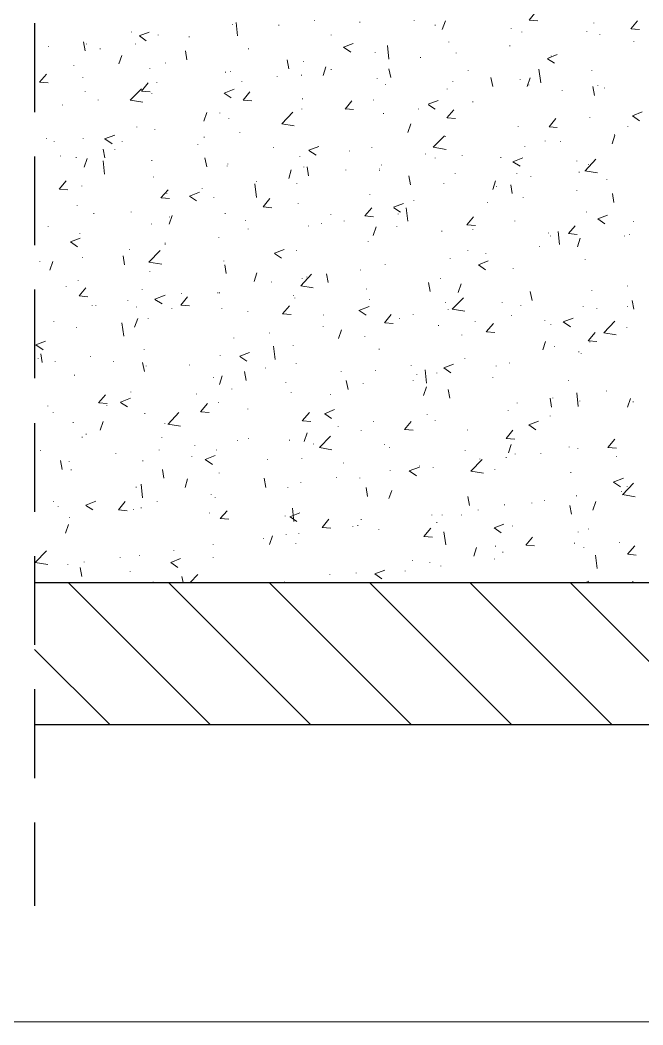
# Model space of a CAD drawing. Header units: millimetres. Extents: x 0.3 to 47.5, y 0.1 to 28.
# Drawn here: x 14.701 to 16.082, y 0.116 to 2.343 of the extents above; entities that cross this region are included whole.
import ezdxf

# ---------------------------------------------------------------- set-up
doc = ezdxf.new("R2010")
doc.units = ezdxf.units.MM
doc.layers.add('PDF _Geometria', color=7, linetype='Continuous')

msp = doc.modelspace()

# ---------------------------------------------------------------- linework, layer by layer
at = {"layer": 'PDF _Geometria', "lineweight": 25}
msp.add_lwpolyline([(0.2517, 27.9682), (47.4858, 27.9682), (47.485, 0.1366), (0.2517, 0.1157)], close=True, dxfattribs=at)
at = {"layer": 'PDF _Geometria', "lineweight": 9}
for points in [[(15.8492, 2.3416), (15.83, 2.3432), (15.845, 2.3616)], [(15.3542, 2.3416), (15.3542, 2.3424)], [(15.4542, 2.3382), (15.4542, 2.3391)], [(15.575, 2.3416), (15.575, 2.3424)], [(15.6375, 2.3224), (15.6442, 2.3416)], [(16.0558, 2.3241), (16.0708, 2.3416)], [(14.9483, 2.3166), (14.9483, 2.3174)], [(15.1717, 2.3332), (15.1717, 2.3341)], [(15.1833, 2.3082), (15.18, 2.3382)], [(15.275, 2.3316), (15.275, 2.3324)], [(15.6217, 2.3316), (15.6217, 2.3324)], [(15.79, 2.3241), (15.79, 2.3249)], [(15.8142, 2.3166), (15.8142, 2.3174)], [(15.9583, 2.3174), (15.9583, 2.3182)], [(15.9733, 2.3366), (15.9733, 2.3374)], [(16.0567, 2.3241), (16.075, 2.3224)], [(16.065, 2.3224), (16.065, 2.3232)], [(14.845, 2.2749), (14.8417, 2.2949)], [(14.965, 2.3082), (14.9875, 2.3166)], [(14.9658, 2.3082), (14.9808, 2.2974)], [(15.0075, 2.3099), (15.0075, 2.3107)], [(15.0758, 2.3057), (15.0758, 2.3066)], [(15.3908, 2.3099), (15.3908, 2.3107)], [(15.6517, 2.2941), (15.6517, 2.2949)], [(15.9867, 2.3116), (15.9867, 2.3124)], [(16.0625, 2.2949), (16.0625, 2.2957)], [(14.7642, 2.2849), (14.7642, 2.2857)], [(14.8483, 2.2899), (14.8483, 2.2907)], [(14.8783, 2.2791), (14.8783, 2.2799)], [(14.9567, 2.2899), (14.9567, 2.2907)], [(15.0708, 2.2549), (15.0675, 2.2749)], [(15.2075, 2.2791), (15.2075, 2.2799)], [(15.4342, 2.2724), (15.4183, 2.2832), (15.44, 2.2916)], [(15.5192, 2.2566), (15.5158, 2.2866)], [(15.7875, 2.2857), (15.7875, 2.2866)], [(14.92, 2.2466), (14.9267, 2.2649)], [(15.2967, 2.2349), (15.2933, 2.2549)], [(15.3292, 2.2507), (15.3292, 2.2516)], [(15.4883, 2.2707), (15.4883, 2.2716)], [(15.5892, 2.2599), (15.5892, 2.2607)], [(15.6683, 2.2699), (15.6683, 2.2707)], [(15.8708, 2.2582), (15.8925, 2.2666)], [(15.8708, 2.2574), (15.8867, 2.2474)], [(15.8792, 2.2632), (15.8792, 2.2641)], [(14.82, 2.2416), (14.82, 2.2424)], [(14.9883, 2.2349), (14.9883, 2.2357)], [(15.0233, 2.2474), (15.0233, 2.2482)], [(15.1567, 2.2274), (15.1567, 2.2282)], [(15.1675, 2.2282), (15.1675, 2.2291)], [(15.3733, 2.2207), (15.3792, 2.2399)], [(15.3908, 2.2332), (15.3908, 2.2341)], [(15.5233, 2.2157), (15.5192, 2.2349)], [(15.695, 2.2316), (15.695, 2.2324)], [(15.8558, 2.2041), (15.8517, 2.2341)], [(15.9692, 2.2316), (15.9692, 2.2324)], [(14.7633, 2.2041), (14.7442, 2.2057), (14.7592, 2.2232)], [(14.84, 2.2157), (14.84, 2.2166)], [(15.0042, 2.2049), (15.0042, 2.2057)], [(15.1925, 2.2074), (15.1925, 2.2082)], [(15.2708, 2.2174), (15.2708, 2.2182)], [(15.325, 2.2207), (15.325, 2.2216)], [(15.4933, 2.2132), (15.4933, 2.2141)], [(15.6608, 2.2066), (15.6608, 2.2074)], [(15.7492, 2.1957), (15.745, 2.2157)], [(15.81, 2.2116), (15.81, 2.2124)], [(15.8258, 2.1957), (15.8325, 2.2149)], [(14.845, 2.1849), (14.845, 2.1857)], [(14.9733, 2.1616), (14.945, 2.1657), (14.97, 2.1907)], [(14.9892, 2.1841), (14.97, 2.1857), (14.985, 2.2041)], [(15.1692, 2.1707), (15.1533, 2.1816), (15.1758, 2.1899)], [(15.215, 2.1641), (15.1958, 2.1657), (15.2108, 2.1841)], [(15.5117, 2.1999), (15.5117, 2.2007)], [(15.6483, 2.1899), (15.6483, 2.1907)], [(15.8292, 2.1991), (15.8292, 2.1999)], [(15.9033, 2.1874), (15.9033, 2.1882)], [(15.975, 2.1757), (15.9717, 2.1957)], [(15.9825, 2.1982), (15.9825, 2.1991)], [(15.9975, 2.1924), (15.9975, 2.1932)], [(14.8742, 2.1657), (14.8742, 2.1666)], [(14.9933, 2.1807), (14.9933, 2.1816)], [(15.3275, 2.1682), (15.3275, 2.1691)], [(15.4217, 2.1457), (15.4367, 2.1641)], [(15.485, 2.1657), (15.485, 2.1666)], [(15.6058, 2.1566), (15.6283, 2.1649)], [(15.705, 2.1616), (15.705, 2.1624)], [(14.795, 2.1549), (14.795, 2.1557)], [(15.3092, 2.1091), (15.2817, 2.1132), (15.3058, 2.1391)], [(15.3258, 2.1457), (15.3258, 2.1466)], [(15.4225, 2.1466), (15.4408, 2.1449)], [(15.585, 2.1457), (15.585, 2.1466)], [(15.6067, 2.1557), (15.6217, 2.1457)], [(15.6475, 2.1266), (15.6633, 2.1441)], [(16.075, 2.1199), (16.0592, 2.1307), (16.0808, 2.1399)], [(15.1083, 2.1191), (15.115, 2.1382)], [(15.1442, 2.1366), (15.1442, 2.1374)], [(15.1642, 2.1241), (15.1642, 2.1249)], [(15.5067, 2.1357), (15.5067, 2.1366)], [(15.6483, 2.1266), (15.6667, 2.1249)], [(15.8925, 2.1049), (15.8742, 2.1066), (15.8892, 2.1249)], [(15.965, 2.1274), (15.965, 2.1282)], [(14.96, 2.1057), (14.96, 2.1066)], [(15, 2.0999), (15, 2.1007)], [(15.1883, 2.0932), (15.1883, 2.0941)], [(15.3075, 2.1091), (15.3075, 2.1099)], [(15.5608, 2.0941), (15.5675, 2.1132)], [(15.8058, 2.1066), (15.8058, 2.1074)], [(16.0492, 2.1066), (16.0492, 2.1074)], [(14.7592, 2.0807), (14.7592, 2.0816)], [(14.7767, 2.0741), (14.7767, 2.0749)], [(14.8408, 2.0799), (14.8408, 2.0807)], [(14.8883, 2.0799), (14.9108, 2.0882)], [(14.8892, 2.0799), (14.905, 2.0691)], [(14.9275, 2.0741), (14.9275, 2.0749)], [(15.1092, 2.0832), (15.1092, 2.0841)], [(15.6458, 2.0566), (15.6175, 2.0616), (15.6425, 2.0866)], [(15.6442, 2.0849), (15.6442, 2.0857)], [(15.8658, 2.0749), (15.8658, 2.0757)], [(15.9, 2.0741), (15.9, 2.0749)], [(16.0142, 2.0691), (16.02, 2.0882)], [(16.0192, 2.0891), (16.0192, 2.0899)], [(14.8892, 2.0382), (14.885, 2.0574)], [(14.9108, 2.0566), (14.9108, 2.0574)], [(15.095, 2.0666), (15.095, 2.0674)], [(15.2633, 2.0599), (15.2633, 2.0607)], [(15.3417, 2.0549), (15.3633, 2.0632)], [(15.3417, 2.0541), (15.3575, 2.0441)], [(15.4317, 2.0524), (15.4317, 2.0532)], [(15.4808, 2.0607), (15.4808, 2.0616)], [(15.8208, 2.0632), (15.8208, 2.0641)], [(14.7908, 2.0416), (14.7908, 2.0424)], [(14.825, 2.0382), (14.825, 2.0391)], [(14.8433, 2.0174), (14.85, 2.0366)], [(14.8883, 2.0016), (14.885, 2.0316)], [(14.9933, 2.0316), (14.9933, 2.0324)], [(15.115, 2.0182), (15.1108, 2.0382)], [(15.3217, 2.0407), (15.3217, 2.0416)], [(15.6, 2.0457), (15.6, 2.0466)], [(15.6217, 2.0374), (15.6217, 2.0382)], [(15.6817, 2.0432), (15.6817, 2.0441)], [(15.7675, 2.0382), (15.7675, 2.0391)], [(15.81, 2.0191), (15.7942, 2.0291), (15.8158, 2.0382)], [(15.9358, 2.0307), (15.9358, 2.0316)], [(15.9542, 2.0091), (15.9783, 2.0349)], [(15.16, 2.0191), (15.16, 2.0199)], [(15.1617, 2.0241), (15.1617, 2.0249)], [(15.2967, 1.9924), (15.3025, 2.0116)], [(15.33, 2.0174), (15.33, 2.0182)], [(15.3408, 1.9982), (15.3375, 2.0182)], [(15.4233, 2.0107), (15.4233, 2.0116)], [(15.4983, 2.0124), (15.4983, 2.0132)], [(15.4983, 2.0099), (15.4983, 2.0107)], [(15.5025, 2.0216), (15.5025, 2.0224)], [(15.9408, 2.0057), (15.9408, 2.0066)], [(15.9533, 2.0091), (15.9817, 2.0049)], [(15.9617, 2.0224), (15.9617, 2.0232)], [(14.7875, 1.9682), (14.8033, 1.9866)], [(14.9967, 1.9949), (14.9967, 1.9957)], [(15.225, 1.9849), (15.225, 1.9857)], [(15.5667, 1.9782), (15.5633, 1.9982)], [(15.6658, 2.0032), (15.6658, 2.0041)], [(15.7492, 1.9674), (15.7558, 1.9866)], [(15.8025, 2.0024), (15.8025, 2.0032)], [(15.8342, 1.9957), (15.8342, 1.9966)], [(16.0025, 1.9891), (16.0025, 1.9899)], [(14.7883, 1.9682), (14.8067, 1.9666)], [(14.8375, 1.9749), (14.8375, 1.9757)], [(15.0133, 1.9491), (15.0292, 1.9666)], [(15.0925, 1.9424), (15.0767, 1.9532), (15.0992, 1.9616)], [(15.105, 1.9691), (15.105, 1.9699)], [(15.225, 1.9499), (15.2217, 1.9799)], [(15.315, 1.9807), (15.315, 1.9816)], [(15.6408, 1.9799), (15.6408, 1.9807)], [(15.7575, 1.9741), (15.7575, 1.9749)], [(15.7925, 1.9591), (15.7892, 1.9782)], [(15.9358, 1.9649), (15.9358, 1.9657)], [(15.0142, 1.9491), (15.0325, 1.9474)], [(15.0267, 1.9591), (15.0267, 1.9599)], [(15.1308, 1.9491), (15.1308, 1.9499)], [(15.2592, 1.9274), (15.24, 1.9291), (15.255, 1.9474)], [(15.4767, 1.9566), (15.4767, 1.9574)], [(15.5742, 1.9432), (15.5742, 1.9441)], [(15.7375, 1.9391), (15.7375, 1.9399)], [(15.8167, 1.9499), (15.8167, 1.9507)], [(16.0183, 1.9391), (16.015, 1.9591)], [(14.8275, 1.9324), (14.8275, 1.9332)], [(14.9475, 1.9174), (14.9475, 1.9182)], [(15.3175, 1.9357), (15.3175, 1.9366)], [(15.485, 1.9074), (15.4658, 1.9091), (15.4808, 1.9274)], [(15.5292, 1.9282), (15.5517, 1.9366)], [(15.53, 1.9274), (15.545, 1.9174)], [(15.5608, 1.8974), (15.5575, 1.9274)], [(15.9575, 1.9174), (15.9575, 1.9182)], [(14.8642, 1.9141), (14.8642, 1.9149)], [(15.0317, 1.8907), (15.0383, 1.9099)], [(15.0325, 1.9066), (15.0325, 1.9074)], [(15.1558, 1.9141), (15.1558, 1.9149)], [(15.2008, 1.8991), (15.2008, 1.8999)], [(15.39, 1.9116), (15.39, 1.9124)], [(15.42, 1.8974), (15.42, 1.8982)], [(15.5392, 1.9132), (15.5392, 1.9141)], [(15.7108, 1.8882), (15.6917, 1.8891), (15.7067, 1.9074)], [(15.7983, 1.8974), (15.7983, 1.8982)], [(15.9983, 1.8916), (15.9825, 1.9024), (16.0042, 1.9107)], [(16.0617, 1.8957), (16.0617, 1.8966)], [(14.7633, 1.8857), (14.7633, 1.8866)], [(14.9925, 1.8907), (14.9925, 1.8916)], [(15.2067, 1.8799), (15.2067, 1.8807)], [(15.3408, 1.8866), (15.3408, 1.8874)], [(15.3692, 1.8924), (15.3692, 1.8932)], [(15.4842, 1.8657), (15.4908, 1.8849)], [(15.5367, 1.8849), (15.5367, 1.8857)], [(15.6367, 1.8749), (15.6367, 1.8757)], [(15.705, 1.8782), (15.705, 1.8791)], [(15.8733, 1.8707), (15.8733, 1.8716)], [(15.8975, 1.8457), (15.8942, 1.8749)], [(15.9367, 1.8682), (15.9175, 1.8699), (15.9325, 1.8874)], [(14.8283, 1.8407), (14.8125, 1.8516), (14.8342, 1.8599)], [(14.8333, 1.8699), (14.8333, 1.8707)], [(15.0225, 1.8482), (15.0225, 1.8491)], [(15.1417, 1.8607), (15.1417, 1.8616)], [(15.4733, 1.8516), (15.4733, 1.8524)], [(15.8775, 1.8641), (15.8775, 1.8649)], [(15.9375, 1.8407), (15.9433, 1.8599)], [(16.0417, 1.8641), (16.0417, 1.8649)], [(16.0525, 1.8674), (16.0525, 1.8682)], [(14.9433, 1.8349), (14.9433, 1.8357)], [(15.015, 1.8024), (14.9867, 1.8066), (15.0117, 1.8324)], [(15.0225, 1.8449), (15.0225, 1.8457)], [(15.265, 1.8266), (15.2867, 1.8349)], [(15.3142, 1.8316), (15.3142, 1.8324)], [(15.6942, 1.8324), (15.6942, 1.8332)], [(15.8533, 1.8407), (15.8533, 1.8416)], [(14.745, 1.8082), (14.745, 1.8091)], [(14.7667, 1.7891), (14.7733, 1.8082)], [(14.8392, 1.8166), (14.8392, 1.8174)], [(14.9325, 1.8007), (14.9292, 1.8207)], [(15.1525, 1.8091), (15.1525, 1.8099)], [(15.265, 1.8257), (15.2808, 1.8157)], [(15.655, 1.8149), (15.655, 1.8157)], [(15.7333, 1.7899), (15.7175, 1.8007), (15.7392, 1.8099)], [(15.7342, 1.8249), (15.7342, 1.8257)], [(15.9542, 1.8124), (15.9542, 1.8132)], [(14.9883, 1.7857), (14.9883, 1.7866)], [(15.1583, 1.7816), (15.155, 1.8007)], [(15.22, 1.7641), (15.2258, 1.7832)], [(15.4558, 1.7891), (15.4558, 1.7899)], [(15.5108, 1.8007), (15.5108, 1.8016)], [(15.795, 1.7924), (15.795, 1.7932)], [(14.83, 1.7649), (14.83, 1.7657)], [(15.2583, 1.7624), (15.2583, 1.7632)], [(15.3508, 1.7499), (15.3233, 1.7541), (15.3475, 1.7799)], [(15.3267, 1.7699), (15.3267, 1.7707)], [(15.3367, 1.7732), (15.3367, 1.7741)], [(15.3842, 1.7616), (15.3808, 1.7807)], [(15.6108, 1.7416), (15.6067, 1.7616)], [(15.6333, 1.7699), (15.6333, 1.7707)], [(14.8033, 1.7524), (14.8033, 1.7532)], [(14.8508, 1.7299), (14.8317, 1.7316), (14.8467, 1.7499)], [(14.9717, 1.7457), (14.9717, 1.7466)], [(15.1392, 1.7382), (15.1392, 1.7391)], [(15.1433, 1.7382), (15.1433, 1.7391)], [(15.4692, 1.7466), (15.4692, 1.7474)], [(15.6725, 1.7391), (15.6792, 1.7582)], [(15.8367, 1.7216), (15.8325, 1.7416)], [(15.9692, 1.7432), (15.9692, 1.7441)], [(16.0483, 1.7532), (16.0483, 1.7541)], [(14.94, 1.7207), (14.94, 1.7216)], [(15, 1.7249), (15.0225, 1.7332)], [(15, 1.7241), (15.0158, 1.7141)], [(15.0767, 1.7099), (15.0575, 1.7116), (15.0725, 1.7299)], [(15.0592, 1.7366), (15.0592, 1.7374)], [(15.3075, 1.7316), (15.3075, 1.7324)], [(15.31, 1.7266), (15.31, 1.7274)], [(15.4758, 1.7241), (15.4758, 1.7249)], [(15.6442, 1.7174), (15.6442, 1.7182)], [(15.6875, 1.6982), (15.6592, 1.7024), (15.6842, 1.7274)], [(15.77, 1.7166), (15.77, 1.7174)], [(16.0625, 1.7024), (16.0583, 1.7216)], [(14.8608, 1.7107), (14.8608, 1.7116)], [(14.8692, 1.7107), (14.8692, 1.7116)], [(14.9592, 1.7066), (14.9592, 1.7074)], [(15.0375, 1.7032), (15.0375, 1.7041)], [(15.1483, 1.7041), (15.1483, 1.7049)], [(15.2058, 1.6966), (15.2058, 1.6974)], [(15.3025, 1.6907), (15.2833, 1.6924), (15.2983, 1.7099)], [(15.4525, 1.6991), (15.475, 1.7082)], [(15.4533, 1.6991), (15.4683, 1.6891)], [(15.6508, 1.7007), (15.6508, 1.7016)], [(15.8117, 1.7099), (15.8117, 1.7107)], [(15.95, 1.7074), (15.95, 1.7082)], [(15.98, 1.7032), (15.98, 1.7041)], [(16.0483, 1.7074), (16.0483, 1.7082)], [(14.7758, 1.6749), (14.7758, 1.6757)], [(14.9308, 1.6424), (14.9267, 1.6724)], [(14.955, 1.6624), (14.9617, 1.6816)], [(14.985, 1.6807), (14.985, 1.6816)], [(15.3742, 1.6891), (15.3742, 1.6899)], [(15.5092, 1.6724), (15.5242, 1.6907)], [(15.51, 1.6724), (15.5283, 1.6707)], [(15.5425, 1.6816), (15.5425, 1.6824)], [(15.5725, 1.6907), (15.5725, 1.6916)], [(15.71, 1.6749), (15.71, 1.6757)], [(15.735, 1.6524), (15.7508, 1.6707)], [(15.7908, 1.6874), (15.7908, 1.6882)], [(15.865, 1.6766), (15.865, 1.6774)], [(15.9217, 1.6632), (15.9058, 1.6741), (15.9275, 1.6824)], [(16.0233, 1.6457), (15.9958, 1.6499), (16.02, 1.6757)], [(14.8258, 1.6607), (14.8258, 1.6616)], [(15.2542, 1.6491), (15.2542, 1.6499)], [(15.3733, 1.6641), (15.3733, 1.6649)], [(15.4075, 1.6374), (15.4142, 1.6566)], [(15.6292, 1.6657), (15.6292, 1.6666)], [(15.7358, 1.6524), (15.7542, 1.6507)], [(15.8783, 1.6674), (15.8783, 1.6682)], [(15.9608, 1.6324), (15.9767, 1.6507)], [(16.0467, 1.6607), (16.0467, 1.6616)], [(14.7517, 1.6124), (14.7358, 1.6232), (14.7575, 1.6316)], [(15.175, 1.6382), (15.175, 1.6391)], [(15.4658, 1.6416), (15.4658, 1.6424)], [(15.6808, 1.6449), (15.6808, 1.6457)], [(15.8608, 1.6124), (15.8667, 1.6307)], [(15.9617, 1.6324), (15.98, 1.6307)], [(15.965, 1.6291), (15.965, 1.6299)], [(14.9758, 1.6124), (14.9758, 1.6132)], [(15.1883, 1.5982), (15.21, 1.6066)], [(15.2667, 1.5907), (15.2633, 1.6207)], [(15.3067, 1.6216), (15.3067, 1.6224)], [(15.4975, 1.6132), (15.4975, 1.6141)], [(15.8867, 1.6191), (15.8867, 1.6199)], [(15.94, 1.6074), (15.94, 1.6082)], [(15.9458, 1.6032), (15.9458, 1.6041)], [(14.7408, 1.5924), (14.7408, 1.5932)], [(14.75, 1.5841), (14.7467, 1.6032)], [(14.7783, 1.5857), (14.7783, 1.5866)], [(14.8567, 1.5966), (14.8567, 1.5974)], [(14.9083, 1.5857), (14.9083, 1.5866)], [(14.9767, 1.5641), (14.9725, 1.5841)], [(15.145, 1.5991), (15.145, 1.5999)], [(15.1883, 1.5974), (15.2042, 1.5874)], [(15.3133, 1.5816), (15.3133, 1.5824)], [(15.6875, 1.5924), (15.6875, 1.5932)], [(15.7867, 1.5824), (15.7867, 1.5832)], [(14.9808, 1.5757), (14.9808, 1.5766)], [(15.0767, 1.5782), (15.0767, 1.5791)], [(15.2025, 1.5441), (15.1983, 1.5641)], [(15.245, 1.5716), (15.245, 1.5724)], [(15.4133, 1.5641), (15.4133, 1.5649)], [(15.4892, 1.5666), (15.4892, 1.5674)], [(15.5683, 1.5766), (15.5683, 1.5774)], [(15.6025, 1.5382), (15.5992, 1.5682)], [(15.625, 1.5607), (15.625, 1.5616)], [(15.6567, 1.5616), (15.6408, 1.5724), (15.6625, 1.5807)], [(15.7567, 1.5757), (15.7567, 1.5766)], [(14.8217, 1.5557), (14.8217, 1.5566)], [(15.13, 1.5499), (15.13, 1.5507)], [(15.1433, 1.5357), (15.1492, 1.5549)], [(15.29, 1.5399), (15.29, 1.5407)], [(15.4283, 1.5241), (15.4242, 1.5441)], [(15.4617, 1.5366), (15.4617, 1.5374)], [(15.5725, 1.5441), (15.5725, 1.5449)], [(15.5808, 1.5574), (15.5808, 1.5582)], [(15.7492, 1.5499), (15.7492, 1.5507)], [(15.9175, 1.5432), (15.9175, 1.5441)], [(14.9467, 1.5182), (14.9467, 1.5191)], [(15.0925, 1.5141), (15.0925, 1.5149)], [(15.1708, 1.5249), (15.1708, 1.5257)], [(15.3025, 1.5166), (15.3025, 1.5174)], [(15.5958, 1.5107), (15.6025, 1.5299)], [(15.6542, 1.5049), (15.6508, 1.5241)], [(15.9392, 1.4866), (15.9358, 1.5166)], [(16.0017, 1.5207), (16.0017, 1.5216)], [(14.875, 1.4949), (14.89, 1.5124)], [(14.8758, 1.4949), (14.8942, 1.4932)], [(14.9233, 1.4966), (14.9458, 1.5049)], [(14.9233, 1.4957), (14.9392, 1.4857)], [(15.1008, 1.4749), (15.1167, 1.4932)], [(15.1408, 1.4949), (15.1408, 1.4957)], [(15.3892, 1.5124), (15.3892, 1.5132)], [(15.8033, 1.4941), (15.8033, 1.4949)], [(15.88, 1.4849), (15.8767, 1.5049)], [(15.8825, 1.5049), (15.8825, 1.5057)], [(15.9425, 1.4982), (15.9425, 1.4991)], [(16.0483, 1.4849), (16.055, 1.5041)], [(16.0608, 1.4966), (16.0608, 1.4974)], [(14.7625, 1.4874), (14.7625, 1.4882)], [(14.7742, 1.4724), (14.7742, 1.4732)], [(14.8933, 1.4882), (14.8933, 1.4891)], [(14.9775, 1.4707), (14.9775, 1.4716)], [(15.0292, 1.4474), (15.0533, 1.4732)], [(15.1017, 1.4749), (15.12, 1.4732)], [(15.2058, 1.4807), (15.2058, 1.4816)], [(15.3267, 1.4549), (15.3425, 1.4732)], [(15.3758, 1.4707), (15.3983, 1.4799)], [(15.3767, 1.4707), (15.3917, 1.4599)], [(15.7833, 1.4774), (15.7833, 1.4782)], [(14.8183, 1.4507), (14.8183, 1.4516)], [(14.8783, 1.4341), (14.885, 1.4532)], [(15.0217, 1.4491), (15.0217, 1.4499)], [(15.3275, 1.4549), (15.3458, 1.4532)], [(15.485, 1.4524), (15.485, 1.4532)], [(15.5725, 1.4341), (15.5533, 1.4357), (15.5683, 1.4532)], [(15.6042, 1.4682), (15.6042, 1.4691)], [(15.6217, 1.4557), (15.6217, 1.4566)], [(15.845, 1.4349), (15.8292, 1.4457), (15.8508, 1.4541)], [(15.8767, 1.4649), (15.8767, 1.4657)], [(14.8475, 1.4249), (14.8475, 1.4257)], [(15.0283, 1.4474), (15.0567, 1.4432)], [(15.3308, 1.4091), (15.3375, 1.4282)], [(15.4067, 1.4424), (15.4067, 1.4432)], [(15.4575, 1.4324), (15.4575, 1.4332)], [(15.6933, 1.4341), (15.6933, 1.4349)], [(15.7983, 1.4141), (15.7792, 1.4157), (15.7942, 1.4341)], [(14.8383, 1.4182), (14.8383, 1.4191)], [(15.015, 1.4174), (15.015, 1.4182)], [(15.1833, 1.4107), (15.1833, 1.4116)], [(15.2075, 1.4157), (15.2075, 1.4166)], [(15.2983, 1.4116), (15.2983, 1.4124)], [(15.3517, 1.4032), (15.3517, 1.4041)], [(15.3925, 1.3907), (15.365, 1.3957), (15.3892, 1.4207)], [(16.0242, 1.3941), (16.005, 1.3957), (16.02, 1.4141)], [(14.7458, 1.3891), (14.7458, 1.3899)], [(14.9133, 1.3824), (14.9133, 1.3832)], [(15.0092, 1.3899), (15.0092, 1.3907)], [(15.0883, 1.3999), (15.0883, 1.4007)], [(15.1367, 1.3899), (15.1367, 1.3907)], [(15.5092, 1.4024), (15.5092, 1.4032)], [(15.52, 1.3957), (15.52, 1.3966)], [(15.6883, 1.3891), (15.6883, 1.3899)], [(15.7842, 1.3841), (15.79, 1.4024)], [(15.7992, 1.3807), (15.7992, 1.3816)], [(15.8558, 1.3816), (15.8558, 1.3824)], [(15.9192, 1.3966), (15.9192, 1.3974)], [(15.9383, 1.3932), (15.9383, 1.3941)], [(14.7942, 1.3466), (14.7908, 1.3666)], [(14.81, 1.3641), (14.81, 1.3649)], [(14.9733, 1.3657), (14.9733, 1.3666)], [(15.0817, 1.3749), (15.0817, 1.3757)], [(15.1275, 1.3582), (15.1117, 1.3691), (15.1333, 1.3782)], [(15.25, 1.3682), (15.25, 1.3691)], [(15.3258, 1.3707), (15.3258, 1.3716)], [(15.4183, 1.3607), (15.4183, 1.3616)], [(15.7292, 1.3391), (15.7008, 1.3432), (15.7258, 1.3691)], [(15.7208, 1.3699), (15.7208, 1.3707)], [(15.7792, 1.3732), (15.7792, 1.3741)], [(16.0242, 1.3749), (16.0242, 1.3757)], [(14.8142, 1.3457), (14.8142, 1.3466)], [(15.02, 1.3274), (15.0167, 1.3466)], [(15.1425, 1.3391), (15.1425, 1.3399)], [(15.5217, 1.3441), (15.5217, 1.3449)], [(15.58, 1.3332), (15.5642, 1.3441), (15.5867, 1.3524)], [(15.5867, 1.3541), (15.5867, 1.3549)], [(15.6175, 1.3507), (15.6175, 1.3516)], [(15.7542, 1.3466), (15.7542, 1.3474)], [(15.9225, 1.3399), (15.9225, 1.3407)], [(15.0667, 1.3074), (15.0725, 1.3266)], [(15.2458, 1.3074), (15.2425, 1.3274)], [(15.3233, 1.3182), (15.3233, 1.3191)], [(15.4025, 1.3282), (15.4025, 1.3291)], [(15.4542, 1.3274), (15.4542, 1.3282)], [(16.0167, 1.3191), (16.0392, 1.3274)], [(16.0175, 1.3191), (16.0325, 1.3082)], [(16.0375, 1.2907), (16.0617, 1.3166)], [(14.9583, 1.3074), (14.9583, 1.3082)], [(14.9725, 1.2841), (14.9692, 1.3141)], [(15.125, 1.2916), (15.125, 1.2924)], [(15.295, 1.3066), (15.295, 1.3074)], [(15.4717, 1.2874), (15.4683, 1.3074)], [(15.5192, 1.2824), (15.5258, 1.3007)], [(16.035, 1.2982), (16.035, 1.2991)], [(16.0475, 1.3091), (16.0475, 1.3099)], [(14.775, 1.2757), (14.775, 1.2766)], [(14.8467, 1.2682), (14.8692, 1.2766)], [(14.9383, 1.2557), (14.9192, 1.2574), (14.9342, 1.2757)], [(15.005, 1.2757), (15.005, 1.2766)], [(15.1333, 1.2849), (15.1333, 1.2857)], [(15.6975, 1.2674), (15.6942, 1.2874)], [(15.8358, 1.2724), (15.8358, 1.2732)], [(15.8642, 1.2774), (15.8642, 1.2782)], [(15.935, 1.2882), (15.935, 1.2891)], [(15.9717, 1.2566), (15.9783, 1.2757)], [(16.0375, 1.2916), (16.065, 1.2866)], [(14.785, 1.2641), (14.785, 1.2649)], [(14.8467, 1.2674), (14.8625, 1.2574)], [(14.9267, 1.2657), (14.9267, 1.2666)], [(14.9525, 1.2574), (14.9525, 1.2582)], [(14.9692, 1.2616), (14.9692, 1.2624)], [(15.1208, 1.2499), (15.1208, 1.2507)], [(15.1642, 1.2366), (15.145, 1.2382), (15.16, 1.2557)], [(15.2992, 1.2424), (15.3217, 1.2507)], [(15.3083, 1.2316), (15.305, 1.2616)], [(15.7167, 1.2566), (15.7167, 1.2574)], [(15.7758, 1.2682), (15.7758, 1.2691)], [(15.9242, 1.2482), (15.92, 1.2674)], [(14.8108, 1.2407), (14.8108, 1.2416)], [(15.2892, 1.2432), (15.2892, 1.2441)], [(15.3, 1.2424), (15.315, 1.2316)], [(15.39, 1.2166), (15.3708, 1.2182), (15.3858, 1.2366)], [(15.4575, 1.2357), (15.4575, 1.2366)], [(15.6142, 1.2457), (15.6142, 1.2466)], [(15.625, 1.2291), (15.625, 1.2299)], [(15.6375, 1.2457), (15.6375, 1.2466)], [(15.68, 1.2457), (15.68, 1.2466)], [(15.7683, 1.2066), (15.7525, 1.2174), (15.7742, 1.2257)], [(14.8017, 1.2057), (14.8083, 1.2249)], [(15.2908, 1.2024), (15.2908, 1.2032)], [(15.3192, 1.2041), (15.3192, 1.2049)], [(15.4392, 1.2199), (15.4392, 1.2207)], [(15.45, 1.2224), (15.45, 1.2232)], [(15.4967, 1.2141), (15.4967, 1.2149)], [(15.6158, 1.1966), (15.5967, 1.1982), (15.6117, 1.2166)], [(15.645, 1.1799), (15.6408, 1.2091)], [(15.7933, 1.2216), (15.7933, 1.2224)], [(15.9392, 1.2082), (15.9392, 1.2091)], [(15.9617, 1.2149), (15.9617, 1.2157)], [(15.1292, 1.1799), (15.1292, 1.1807)], [(15.2408, 1.1941), (15.2408, 1.1949)], [(15.2542, 1.1807), (15.2608, 1.1999)], [(15.3125, 1.1824), (15.3125, 1.1832)], [(15.8225, 1.1791), (15.8375, 1.1966)], [(15.9308, 1.1832), (15.9308, 1.1841)], [(16.0308, 1.1841), (16.0308, 1.1849)], [(14.7625, 1.1366), (14.7342, 1.1407), (14.7592, 1.1666)], [(15.0417, 1.1674), (15.0417, 1.1682)], [(15.7075, 1.1549), (15.7133, 1.1741)], [(15.7558, 1.1766), (15.7558, 1.1774)], [(15.7717, 1.1632), (15.7717, 1.1641)], [(15.8233, 1.1791), (15.8417, 1.1774)], [(15.9517, 1.1741), (15.9517, 1.1749)], [(16.0483, 1.1591), (16.0642, 1.1774)], [(16.0492, 1.1591), (16.0675, 1.1574)], [(14.8067, 1.1366), (14.8067, 1.1374)], [(14.8433, 1.1416), (14.8433, 1.1424)], [(14.9225, 1.1516), (14.9225, 1.1524)], [(14.9658, 1.1566), (14.9658, 1.1574)], [(15.0508, 1.1299), (15.035, 1.1407), (15.0567, 1.1499)], [(15.1292, 1.1516), (15.1292, 1.1524)], [(15.5717, 1.1449), (15.5717, 1.1457)], [(15.61, 1.1407), (15.61, 1.1416)], [(15.7533, 1.1482), (15.7533, 1.1491)], [(15.9808, 1.1274), (15.9775, 1.1574)], [(14.8375, 1.1099), (14.8342, 1.1299)], [(14.945, 1.1199), (14.945, 1.1207)], [(15.0783, 1.0966), (15.095, 1.1141)], [(15.3883, 1.1132), (15.3883, 1.1141)], [(15.4467, 1.1174), (15.4467, 1.1182)], [(15.5033, 1.1049), (15.4875, 1.1157), (15.51, 1.1241)], [(15.555, 1.1216), (15.555, 1.1224)], [(15.6342, 1.1324), (15.6342, 1.1332)], [(15.1225, 0.7816), (14.8075, 1.0966)], [(14.9958, 1.0966), (14.9958, 1.0982)], [(15.345, 0.7816), (15.03, 1.0966)], [(15.0625, 1.0966), (15.06, 1.1099)], [(15.5683, 0.7816), (15.2533, 1.0966)], [(15.2875, 1.0974), (15.2875, 1.0982)], [(15.7908, 0.7816), (15.4758, 1.0966)], [(16.0133, 0.7816), (15.6983, 1.0966)], [(16.2358, 0.7816), (15.9208, 1.0966)], [(15.9558, 1.0966), (15.9625, 1.0991)], [(16.06, 1.0982), (16.06, 1.0991)], [(14.9, 0.7816), (14.7325, 0.9482)]]:
    msp.add_lwpolyline(points, dxfattribs=at)
at = {"layer": 'PDF _Geometria', "lineweight": 25}
for points in [[(14.7325, 2.3366), (14.7325, 2.1391)], [(14.7325, 2.0407), (14.7325, 1.8441)], [(14.7325, 1.7457), (14.7325, 1.5491)], [(14.7325, 1.4499), (14.7325, 1.2532)], [(14.7325, 1.1549), (14.7325, 0.9582)], [(14.7325, 1.0966), (19.4575, 1.0966)], [(14.7325, 0.8599), (14.7325, 0.6624)], [(14.7325, 0.7816), (19.4575, 0.7816)], [(14.7325, 0.5641), (14.7325, 0.3799)]]:
    msp.add_lwpolyline(points, dxfattribs=at)

doc.saveas('drawing.dxf')
